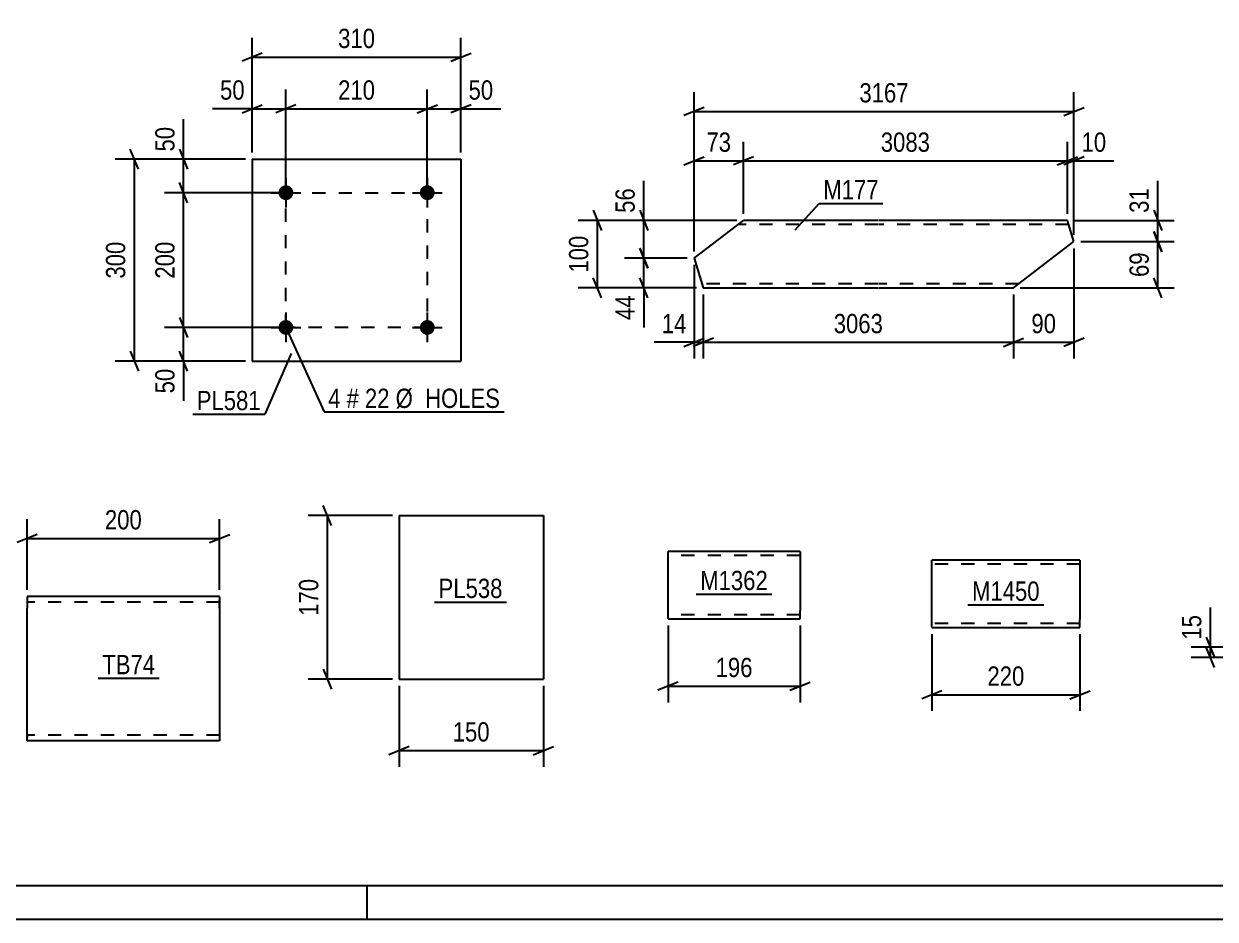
# Model space of a CAD drawing. Header units: millimetres. Extents: x 0 to 841, y 0 to 594.
# Drawn here: x 160 to 337, y 0 to 132.9 of the extents above; entities that cross this region are included whole.
import ezdxf

# ---------------------------------------------------------------- set-up
doc = ezdxf.new("R2010")
doc.units = ezdxf.units.MM
doc.linetypes.add('DXK_LINE_DOT2', pattern=[3.9198, 1.9599, -1.9599])
doc.styles.add('Arial Narrow', font='ARIALN.TTF', dxfattribs={"height": 0.2})

# ---------------------------------------------------------------- blocks, each defined once
blk = doc.blocks.new('Unknown-814735583-1133')
at = {"color": 5, "linetype": 'Continuous'}
for p, q in [((5, 5), (836, 5)), ((211, 0), (211, 5)), ((0, 0), (841, 0))]:
    blk.add_line(p, q, dxfattribs=at)
blk = doc.blocks.new('Part-814735583-2456 - 2442')
at = {"color": 2, "linetype": 'Continuous'}
for p, q in [((215.74, 59.93), (215.74, 35.64)), ((215.74, 59.93), (237.17, 59.93)), ((237.17, 59.93), (237.17, 35.64)), ((215.74, 35.64), (237.17, 35.64))]:
    blk.add_line(p, q, dxfattribs=at)
blk = doc.blocks.new('Part-814735583-1372 - 1344')
at = {"color": 2, "linetype": 'Continuous'}
for p, q in [((259.55, 98.14), (266.89, 103.74)), ((286.89, 103.74), (266.89, 103.74)), ((315, 103.74), (286.99, 103.74)), ((315.98, 100.59), (315, 103.74)), ((306.99, 93.74), (315.98, 100.59)), ((259.55, 98.14), (260.92, 93.74)), ((260.92, 93.74), (286.89, 93.74)), ((286.99, 93.74), (306.99, 93.74))]:
    blk.add_line(p, q, dxfattribs=at)
at = {"color": 7, "linetype": 'DXK_LINE_DOT2'}
for p, q in [((286.89, 103.14), (266.1, 103.14)), ((315.19, 103.14), (286.99, 103.14)), ((286.89, 94.34), (260.73, 94.34)), ((307.78, 94.34), (286.99, 94.34))]:
    blk.add_line(p, q, dxfattribs=at)
blk = doc.blocks.new('Part-814735583-2414 - 2399')
at = {"color": 2, "linetype": 'Continuous'}
for p, q in [((160.51, 47.9), (160.51, 46.18)), ((189.08, 47.9), (160.51, 47.9)), ((189.08, 47.77), (189.08, 47.9)), ((160.51, 27.53), (160.51, 46.18)), ((189.08, 47.77), (189.08, 46.18)), ((189.08, 46.18), (189.08, 26.47)), ((160.51, 26.6), (160.51, 27.53)), ((160.51, 26.47), (160.51, 26.6)), ((189.08, 26.47), (160.51, 26.47))]:
    blk.add_line(p, q, dxfattribs=at)
at = {"color": 7, "linetype": 'DXK_LINE_DOT2'}
for p, q in [((189.08, 47.04), (160.51, 47.04)), ((189.08, 46.18), (189.08, 47.4)), ((160.51, 27.53), (160.51, 26.97)), ((160.51, 27.33), (160.51, 27.39)), ((189.08, 27.33), (160.51, 27.33)), ((189.08, 27.33), (189.08, 27.39))]:
    blk.add_line(p, q, dxfattribs=at)
blk = doc.blocks.new('Part-814735583-6686 - 6682')
at = {"color": 2, "linetype": 'Continuous'}
for p, q in [((275.3, 54.59), (255.69, 54.59)), ((255.69, 44.69), (255.69, 54.59)), ((275.3, 54.59), (275.3, 45.79)), ((255.69, 44.69), (255.69, 44.59)), ((255.69, 44.59), (275.3, 44.59)), ((275.3, 44.59), (275.3, 45.79))]:
    blk.add_line(p, q, dxfattribs=at)
at = {"color": 7, "linetype": 'DXK_LINE_DOT2'}
for p, q in [((275.3, 53.99), (255.69, 53.99)), ((255.69, 45.19), (255.69, 45.24)), ((275.3, 45.19), (255.69, 45.19)), ((275.3, 45.24), (275.3, 45.56)), ((275.3, 45.19), (275.3, 45.24))]:
    blk.add_line(p, q, dxfattribs=at)
blk = doc.blocks.new('Bolt-814735583-6736 - 6702')
at = {"linetype": 'Continuous'}
for points in [[(200.03, 107.85, -1), (197.83, 107.85, -1)], [(221.03, 107.85, -1), (218.83, 107.85, -1)]]:
    blk.add_hatch(color=1, dxfattribs=at).paths.add_polyline_path(points)
at = {"color": 1, "linetype": 'Continuous'}
for p, q in [((198.93, 110.05), (198.93, 105.65)), ((219.93, 110.05), (219.93, 105.65)), ((196.73, 107.85), (201.13, 107.85)), ((217.73, 107.85), (222.13, 107.85))]:
    blk.add_line(p, q, dxfattribs=at)
blk = doc.blocks.new('Bolt-814735583-6741 - 6702')
at = {"linetype": 'Continuous'}
for points in [[(200.03, 87.85, -1), (197.83, 87.85, -1)], [(221.03, 87.85, -1), (218.83, 87.85, -1)]]:
    blk.add_hatch(color=1, dxfattribs=at).paths.add_polyline_path(points)
at = {"color": 1, "linetype": 'Continuous'}
for p, q in [((198.93, 90.05), (198.93, 85.65)), ((219.93, 90.05), (219.93, 85.65)), ((196.73, 87.85), (201.13, 87.85)), ((217.73, 87.85), (222.13, 87.85))]:
    blk.add_line(p, q, dxfattribs=at)
blk = doc.blocks.new('Part-814735583-6746 - 6702')
at = {"color": 2, "linetype": 'Continuous'}
for p, q in [((193.93, 112.84), (193.93, 82.84)), ((193.93, 112.84), (224.93, 112.84)), ((224.93, 112.84), (224.93, 82.84)), ((193.93, 82.84), (224.93, 82.84))]:
    blk.add_line(p, q, dxfattribs=at)
blk = doc.blocks.new('Part-814735583-6916 - 6912')
at = {"color": 2, "linetype": 'Continuous'}
for p, q in [((316.87, 53.31), (294.87, 53.31)), ((294.87, 43.4), (294.87, 53.31)), ((316.87, 53.31), (316.87, 44.51)), ((316.87, 43.31), (316.87, 44.51)), ((294.87, 43.4), (294.87, 43.31)), ((294.87, 43.31), (316.87, 43.31))]:
    blk.add_line(p, q, dxfattribs=at)
at = {"color": 7, "linetype": 'DXK_LINE_DOT2'}
for p, q in [((316.87, 52.71), (294.87, 52.71)), ((316.87, 43.96), (316.87, 44.28)), ((294.87, 43.91), (294.87, 43.96)), ((316.87, 43.91), (294.87, 43.91)), ((316.87, 43.91), (316.87, 43.96))]:
    blk.add_line(p, q, dxfattribs=at)
blk = doc.blocks.new('Rectangle-814735583-6855 - 6702')
at = {"color": 1, "linetype": 'DXK_LINE_DOT2'}
blk.add_lwpolyline([(198.93, 107.85), (219.93, 107.85), (219.93, 87.85), (198.93, 87.85), (198.93, 107.85)], close=True, dxfattribs=at)
blk = doc.blocks.new('StraightDimension-814735583-2469 - 2442')
at = {"color": 7, "linetype": 'Continuous'}
for p, q in [((205.69, 58.43), (204.49, 61.43)), ((214.74, 59.93), (202.24, 59.93)), ((205.09, 35.64), (205.09, 59.93)), ((214.74, 35.64), (202.24, 35.64)), ((204.49, 37.14), (205.69, 34.14))]:
    blk.add_line(p, q, dxfattribs=at)
at = {"color": 0}
blk.add_wipeout([(204.34, 51.13), (200.14, 51.13), (200.14, 44.44), (204.34, 44.44)], dxfattribs=at)
at = {"color": 3, "style": 'Arial Narrow'}
blk.add_text('170', height=2.863, rotation=90.0002, dxfattribs=at).set_placement((203.74, 45.04))
blk = doc.blocks.new('StraightDimension-814735583-2458 - 2442')
at = {"color": 7, "linetype": 'Continuous'}
for p, q in [((215.74, 34.64), (215.74, 22.62)), ((237.17, 34.64), (237.17, 22.62)), ((217.24, 25.62), (214.24, 24.42)), ((215.74, 25.02), (237.17, 25.02)), ((235.67, 24.42), (238.67, 25.62))]:
    blk.add_line(p, q, dxfattribs=at)
at = {"color": 0}
blk.add_wipeout([(229.79, 25.77), (229.79, 29.97), (223.11, 29.97), (223.11, 25.77)], dxfattribs=at)
at = {"color": 3, "style": 'Arial Narrow'}
blk.add_text('150', height=2.863, dxfattribs=at).set_placement((223.71, 26.37))
blk = doc.blocks.new('StraightDimension-814735583-1471 - 1344')
at = {"color": 7, "linetype": 'Continuous'}
for p, q in [((251.49, 99.64), (252.69, 96.64)), ((258.55, 98.14), (249.24, 98.14)), ((252.09, 93.74), (252.09, 98.14)), ((252.69, 92.24), (251.49, 95.24)), ((259.92, 93.74), (249.24, 93.74))]:
    blk.add_line(p, q, dxfattribs=at)
at = {"color": 0}
blk.add_wipeout([(251.34, 93.21), (247.14, 93.21), (247.14, 88.35), (251.34, 88.35)], dxfattribs=at)
at = {"color": 7, "linetype": 'Continuous'}
blk.add_line((252.09, 93.74), (252.09, 87.83), dxfattribs=at)
blk.add_line((252.09, 93.74), (252.09, 87.83), dxfattribs=at)
at = {"color": 3, "style": 'Arial Narrow'}
blk.add_text('44', height=2.863, rotation=90.0002, dxfattribs=at).set_placement((250.74, 88.95))
blk = doc.blocks.new('StraightDimension-814735583-1562 - 1344')
at = {"color": 7, "linetype": 'Continuous'}
for p, q in [((259.55, 97.14), (259.55, 83.24)), ((260.92, 92.74), (260.92, 83.24)), ((258.05, 85.04), (261.05, 86.24)), ((262.42, 86.24), (259.42, 85.04)), ((259.55, 85.64), (260.92, 85.64))]:
    blk.add_line(p, q, dxfattribs=at)
at = {"color": 0}
blk.add_wipeout([(259.02, 86.39), (259.02, 90.59), (254.16, 90.59), (254.16, 86.39)], dxfattribs=at)
at = {"color": 7, "linetype": 'Continuous'}
blk.add_line((259.55, 85.64), (253.64, 85.64), dxfattribs=at)
blk.add_line((259.55, 85.64), (253.64, 85.64), dxfattribs=at)
at = {"color": 3, "style": 'Arial Narrow'}
blk.add_text('14', height=2.863, dxfattribs=at).set_placement((254.76, 86.99))
blk = doc.blocks.new('StraightDimension-814735583-1375 - 1344')
at = {"color": 7, "linetype": 'Continuous'}
for p, q in [((244.59, 105.24), (245.79, 102.24)), ((265.89, 103.74), (242.34, 103.74)), ((245.19, 93.74), (245.19, 103.74)), ((245.79, 92.24), (244.59, 95.24)), ((259.92, 93.74), (242.34, 93.74))]:
    blk.add_line(p, q, dxfattribs=at)
at = {"color": 0}
blk.add_wipeout([(244.44, 102.08), (240.24, 102.08), (240.24, 95.39), (244.44, 95.39)], dxfattribs=at)
at = {"color": 3, "style": 'Arial Narrow'}
blk.add_text('100', height=2.863, rotation=90.0002, dxfattribs=at).set_placement((243.84, 95.99))
blk = doc.blocks.new('StraightDimension-814735583-1418 - 1344')
at = {"color": 7, "linetype": 'Continuous'}
for p, q in [((327.84, 102.09), (329.04, 99.09)), ((316.98, 100.59), (330.84, 100.59)), ((328.44, 93.74), (328.44, 100.59)), ((329.04, 92.24), (327.84, 95.24)), ((307.99, 93.74), (330.84, 93.74))]:
    blk.add_line(p, q, dxfattribs=at)
at = {"color": 0}
blk.add_wipeout([(327.69, 99.59), (323.49, 99.59), (323.49, 94.74), (327.69, 94.74)], dxfattribs=at)
at = {"color": 3, "style": 'Arial Narrow'}
blk.add_text('69', height=2.863, rotation=90.0002, dxfattribs=at).set_placement((327.09, 95.34))
blk = doc.blocks.new('StraightDimension-814735583-1445 - 1344')
at = {"color": 7, "linetype": 'Continuous'}
for p, q in [((327.84, 105.24), (329.04, 102.24)), ((316, 103.74), (330.84, 103.74)), ((328.44, 100.59), (328.44, 103.74)), ((329.04, 99.09), (327.84, 102.09)), ((316.98, 100.59), (330.84, 100.59))]:
    blk.add_line(p, q, dxfattribs=at)
at = {"color": 0}
blk.add_wipeout([(327.69, 109.12), (323.49, 109.12), (323.49, 104.26), (327.69, 104.26)], dxfattribs=at)
at = {"color": 7, "linetype": 'Continuous'}
blk.add_line((328.44, 103.74), (328.44, 109.64), dxfattribs=at)
blk.add_line((328.44, 103.74), (328.44, 109.64), dxfattribs=at)
at = {"color": 3, "style": 'Arial Narrow'}
blk.add_text('31', height=2.863, rotation=90.0002, dxfattribs=at).set_placement((327.09, 104.86))
blk = doc.blocks.new('StraightDimension-814735583-1496 - 1344')
at = {"color": 7, "linetype": 'Continuous'}
for p, q in [((251.49, 105.24), (252.69, 102.24)), ((265.89, 103.74), (249.24, 103.74)), ((252.09, 98.14), (252.09, 103.74)), ((252.69, 96.64), (251.49, 99.64)), ((258.55, 98.14), (249.24, 98.14))]:
    blk.add_line(p, q, dxfattribs=at)
at = {"color": 0}
blk.add_wipeout([(251.34, 109.12), (247.14, 109.12), (247.14, 104.26), (251.34, 104.26)], dxfattribs=at)
at = {"color": 7, "linetype": 'Continuous'}
blk.add_line((252.09, 103.74), (252.09, 109.64), dxfattribs=at)
blk.add_line((252.09, 103.74), (252.09, 109.64), dxfattribs=at)
at = {"color": 3, "style": 'Arial Narrow'}
blk.add_text('56', height=2.863, rotation=90.0002, dxfattribs=at).set_placement((250.74, 104.86))
blk = doc.blocks.new('StraightDimension-814735583-1632 - 1344')
at = {"color": 7, "linetype": 'Continuous'}
for p, q in [((315, 104.74), (315, 115.43)), ((315.98, 101.59), (315.98, 115.43)), ((313.5, 111.98), (316.5, 113.18)), ((317.48, 113.18), (314.48, 111.98)), ((315, 112.58), (315.98, 112.58))]:
    blk.add_line(p, q, dxfattribs=at)
at = {"color": 0}
blk.add_wipeout([(321.36, 113.33), (321.36, 117.53), (316.51, 117.53), (316.51, 113.33)], dxfattribs=at)
at = {"color": 7, "linetype": 'Continuous'}
blk.add_line((315.98, 112.58), (321.89, 112.58), dxfattribs=at)
blk.add_line((315.98, 112.58), (321.89, 112.58), dxfattribs=at)
at = {"color": 3, "style": 'Arial Narrow'}
blk.add_text('10', height=2.863, dxfattribs=at).set_placement((317.11, 113.93))
blk = doc.blocks.new('StraightDimension-814735583-1521 - 1344')
at = {"color": 7, "linetype": 'Continuous'}
for p, q in [((315.98, 99.59), (315.98, 83.24)), ((306.99, 92.74), (306.99, 83.24)), ((305.49, 85.04), (308.49, 86.24)), ((306.99, 85.64), (315.98, 85.64)), ((317.48, 86.24), (314.48, 85.04))]:
    blk.add_line(p, q, dxfattribs=at)
at = {"color": 0}
blk.add_wipeout([(313.91, 86.39), (313.91, 90.59), (309.06, 90.59), (309.06, 86.39)], dxfattribs=at)
at = {"color": 3, "style": 'Arial Narrow'}
blk.add_text('90', height=2.863, dxfattribs=at).set_placement((309.66, 86.99))
blk = doc.blocks.new('StraightDimension-814735583-1538 - 1344')
at = {"color": 7, "linetype": 'Continuous'}
for p, q in [((260.92, 92.74), (260.92, 83.24)), ((306.99, 92.74), (306.99, 83.24)), ((262.42, 86.24), (259.42, 85.04)), ((260.92, 85.64), (306.99, 85.64)), ((305.49, 85.04), (308.49, 86.24))]:
    blk.add_line(p, q, dxfattribs=at)
at = {"color": 0}
blk.add_wipeout([(288.21, 86.39), (288.21, 90.59), (279.7, 90.59), (279.7, 86.39)], dxfattribs=at)
at = {"color": 3, "style": 'Arial Narrow'}
blk.add_text('3063', height=2.863, dxfattribs=at).set_placement((280.3, 86.99))
blk = doc.blocks.new('StraightDimension-814735583-1580 - 1344')
at = {"color": 7, "linetype": 'Continuous'}
for p, q in [((259.55, 99.14), (259.55, 122.76)), ((315.98, 101.59), (315.98, 122.76)), ((261.05, 120.51), (258.05, 119.31)), ((314.48, 119.31), (317.48, 120.51)), ((259.55, 119.91), (315.98, 119.91))]:
    blk.add_line(p, q, dxfattribs=at)
at = {"color": 0}
blk.add_wipeout([(292.02, 120.66), (292.02, 124.86), (283.51, 124.86), (283.51, 120.66)], dxfattribs=at)
at = {"color": 3, "style": 'Arial Narrow'}
blk.add_text('3167', height=2.863, dxfattribs=at).set_placement((284.11, 121.26))
blk = doc.blocks.new('StraightDimension-814735583-1591 - 1344')
at = {"color": 7, "linetype": 'Continuous'}
for p, q in [((259.55, 99.14), (259.55, 115.43)), ((266.89, 104.74), (266.89, 115.43)), ((258.05, 111.98), (261.05, 113.18)), ((259.55, 112.58), (266.89, 112.58)), ((268.39, 113.18), (265.39, 111.98))]:
    blk.add_line(p, q, dxfattribs=at)
at = {"color": 0}
blk.add_wipeout([(265.65, 113.33), (265.65, 117.53), (260.79, 117.53), (260.79, 113.33)], dxfattribs=at)
at = {"color": 3, "style": 'Arial Narrow'}
blk.add_text('73', height=2.863, dxfattribs=at).set_placement((261.39, 113.93))
blk = doc.blocks.new('StraightDimension-814735583-1608 - 1344')
at = {"color": 7, "linetype": 'Continuous'}
for p, q in [((266.89, 104.74), (266.89, 115.43)), ((315, 104.74), (315, 115.43)), ((268.39, 113.18), (265.39, 111.98)), ((266.89, 112.58), (315, 112.58)), ((313.5, 111.98), (316.5, 113.18))]:
    blk.add_line(p, q, dxfattribs=at)
at = {"color": 0}
blk.add_wipeout([(295.2, 113.33), (295.2, 117.53), (286.69, 117.53), (286.69, 113.33)], dxfattribs=at)
at = {"color": 3, "style": 'Arial Narrow'}
blk.add_text('3083', height=2.863, dxfattribs=at).set_placement((287.29, 113.93))
blk = doc.blocks.new('StraightDimension-814735583-2427 - 2399')
at = {"color": 7, "linetype": 'Continuous'}
for p, q in [((160.51, 48.9), (160.51, 59.37)), ((189.08, 48.9), (189.08, 59.37)), ((162.01, 57.12), (159.01, 55.92)), ((187.58, 55.92), (190.58, 57.12)), ((160.51, 56.52), (189.08, 56.52))]:
    blk.add_line(p, q, dxfattribs=at)
at = {"color": 0}
blk.add_wipeout([(178.13, 57.27), (178.13, 61.47), (171.45, 61.47), (171.45, 57.27)], dxfattribs=at)
at = {"color": 3, "style": 'Arial Narrow'}
blk.add_text('200', height=2.863, dxfattribs=at).set_placement((172.05, 57.87))
blk = doc.blocks.new('StraightDimension-814735583-2183 - 2153')
at = {"color": 7, "linetype": 'Continuous'}
for p, q in [((335.64, 41.87), (336.84, 38.87)), ((342.16, 40.37), (333.39, 40.37)), ((336.84, 37.37), (335.64, 40.37)), ((336.24, 38.87), (336.24, 40.37)), ((343.66, 38.87), (333.39, 38.87))]:
    blk.add_line(p, q, dxfattribs=at)
at = {"color": 0}
blk.add_wipeout([(335.49, 45.76), (331.29, 45.76), (331.29, 40.9), (335.49, 40.9)], dxfattribs=at)
at = {"color": 7, "linetype": 'Continuous'}
blk.add_line((336.24, 40.37), (336.24, 46.28), dxfattribs=at)
blk.add_line((336.24, 40.37), (336.24, 46.28), dxfattribs=at)
at = {"color": 3, "style": 'Arial Narrow'}
blk.add_text('15', height=2.863, rotation=90.0002, dxfattribs=at).set_placement((334.89, 41.5))
blk = doc.blocks.new('StraightDimension-814735583-6688 - 6682')
at = {"color": 7, "linetype": 'Continuous'}
for p, q in [((255.69, 43.59), (255.69, 32.19)), ((275.3, 43.59), (275.3, 32.19)), ((257.19, 35.19), (254.19, 33.99)), ((255.69, 34.59), (275.3, 34.59)), ((273.8, 33.99), (276.8, 35.19))]:
    blk.add_line(p, q, dxfattribs=at)
at = {"color": 0}
blk.add_wipeout([(268.84, 35.34), (268.84, 39.54), (262.16, 39.54), (262.16, 35.34)], dxfattribs=at)
at = {"color": 3, "style": 'Arial Narrow'}
blk.add_text('196', height=2.863, dxfattribs=at).set_placement((262.76, 35.94))
blk = doc.blocks.new('StraightDimension-814735583-6791 - 6702')
at = {"color": 7, "linetype": 'Continuous'}
for p, q in [((193.93, 113.84), (193.93, 130.83)), ((224.93, 113.84), (224.93, 130.83)), ((195.43, 128.58), (192.43, 127.38)), ((193.93, 127.98), (224.93, 127.98)), ((223.43, 127.38), (226.43, 128.58))]:
    blk.add_line(p, q, dxfattribs=at)
at = {"color": 0}
blk.add_wipeout([(212.78, 128.73), (212.78, 132.93), (206.09, 132.93), (206.09, 128.73)], dxfattribs=at)
at = {"color": 3, "style": 'Arial Narrow'}
blk.add_text('310', height=2.863, dxfattribs=at).set_placement((206.69, 129.33))
blk = doc.blocks.new('StraightDimension-814735583-6748 - 6702')
at = {"color": 7, "linetype": 'Continuous'}
for p, q in [((193.93, 113.84), (193.93, 123.17)), ((198.93, 108.85), (198.93, 123.17)), ((192.43, 119.72), (195.43, 120.92)), ((200.43, 120.92), (197.43, 119.72)), ((193.93, 120.32), (198.93, 120.32))]:
    blk.add_line(p, q, dxfattribs=at)
at = {"color": 0}
blk.add_wipeout([(193.41, 121.07), (193.41, 125.27), (188.55, 125.27), (188.55, 121.07)], dxfattribs=at)
at = {"color": 7, "linetype": 'Continuous'}
blk.add_line((193.93, 120.32), (188.03, 120.32), dxfattribs=at)
blk.add_line((193.93, 120.32), (188.03, 120.32), dxfattribs=at)
at = {"color": 3, "style": 'Arial Narrow'}
blk.add_text('50', height=2.863, dxfattribs=at).set_placement((189.15, 121.67))
blk = doc.blocks.new('StraightDimension-814735583-6761 - 6702')
at = {"color": 7, "linetype": 'Continuous'}
for p, q in [((198.93, 108.85), (198.93, 123.17)), ((219.93, 108.85), (219.93, 123.17)), ((200.43, 120.92), (197.43, 119.72)), ((218.43, 119.72), (221.43, 120.92)), ((198.93, 120.32), (219.93, 120.32))]:
    blk.add_line(p, q, dxfattribs=at)
at = {"color": 0}
blk.add_wipeout([(212.78, 121.07), (212.78, 125.27), (206.09, 125.27), (206.09, 121.07)], dxfattribs=at)
at = {"color": 3, "style": 'Arial Narrow'}
blk.add_text('210', height=2.863, dxfattribs=at).set_placement((206.69, 121.67))
blk = doc.blocks.new('StraightDimension-814735583-6777 - 6702')
at = {"color": 7, "linetype": 'Continuous'}
for p, q in [((219.93, 108.85), (219.93, 123.17)), ((224.93, 113.84), (224.93, 123.17)), ((218.43, 119.72), (221.43, 120.92)), ((226.43, 120.92), (223.43, 119.72)), ((219.93, 120.32), (224.93, 120.32))]:
    blk.add_line(p, q, dxfattribs=at)
at = {"color": 0}
blk.add_wipeout([(230.31, 121.07), (230.31, 125.27), (225.46, 125.27), (225.46, 121.07)], dxfattribs=at)
at = {"color": 7, "linetype": 'Continuous'}
blk.add_line((224.93, 120.32), (230.84, 120.32), dxfattribs=at)
blk.add_line((224.93, 120.32), (230.84, 120.32), dxfattribs=at)
at = {"color": 3, "style": 'Arial Narrow'}
blk.add_text('50', height=2.863, dxfattribs=at).set_placement((226.06, 121.67))
blk = doc.blocks.new('StraightDimension-814735583-6802 - 6702')
at = {"color": 7, "linetype": 'Continuous'}
for p, q in [((177.02, 111.34), (175.82, 114.34)), ((192.93, 112.84), (173.57, 112.84)), ((176.42, 82.84), (176.42, 112.84)), ((175.82, 84.34), (177.02, 81.34)), ((192.93, 82.84), (173.57, 82.84))]:
    blk.add_line(p, q, dxfattribs=at)
at = {"color": 0}
blk.add_wipeout([(175.67, 101.19), (171.47, 101.19), (171.47, 94.5), (175.67, 94.5)], dxfattribs=at)
at = {"color": 3, "style": 'Arial Narrow'}
blk.add_text('300', height=2.863, rotation=90.0002, dxfattribs=at).set_placement((175.07, 95.1))
blk = doc.blocks.new('StraightDimension-814735583-6813 - 6702')
at = {"color": 7, "linetype": 'Continuous'}
for p, q in [((183.14, 114.34), (184.34, 111.34)), ((192.93, 112.84), (180.89, 112.84)), ((183.74, 107.85), (183.74, 112.84)), ((184.34, 106.35), (183.14, 109.35)), ((197.93, 107.85), (180.89, 107.85))]:
    blk.add_line(p, q, dxfattribs=at)
at = {"color": 0}
blk.add_wipeout([(182.99, 118.22), (178.79, 118.22), (178.79, 113.37), (182.99, 113.37)], dxfattribs=at)
at = {"color": 7, "linetype": 'Continuous'}
blk.add_line((183.74, 112.84), (183.74, 118.75), dxfattribs=at)
blk.add_line((183.74, 112.84), (183.74, 118.75), dxfattribs=at)
at = {"color": 3, "style": 'Arial Narrow'}
blk.add_text('50', height=2.863, rotation=90.0002, dxfattribs=at).set_placement((182.39, 113.97))
blk = doc.blocks.new('StraightDimension-814735583-6826 - 6702')
at = {"color": 7, "linetype": 'Continuous'}
for p, q in [((184.34, 106.35), (183.14, 109.35)), ((197.93, 107.85), (180.89, 107.85)), ((183.74, 87.85), (183.74, 107.85)), ((183.14, 89.35), (184.34, 86.35)), ((197.93, 87.85), (180.89, 87.85))]:
    blk.add_line(p, q, dxfattribs=at)
at = {"color": 0}
blk.add_wipeout([(182.99, 101.19), (178.79, 101.19), (178.79, 94.5), (182.99, 94.5)], dxfattribs=at)
at = {"color": 3, "style": 'Arial Narrow'}
blk.add_text('200', height=2.863, rotation=90.0002, dxfattribs=at).set_placement((182.39, 95.1))
blk = doc.blocks.new('StraightDimension-814735583-6842 - 6702')
at = {"color": 7, "linetype": 'Continuous'}
for p, q in [((183.14, 89.35), (184.34, 86.35)), ((197.93, 87.85), (180.89, 87.85)), ((183.74, 82.84), (183.74, 87.85)), ((184.34, 81.34), (183.14, 84.34)), ((192.93, 82.84), (180.89, 82.84))]:
    blk.add_line(p, q, dxfattribs=at)
at = {"color": 0}
blk.add_wipeout([(182.99, 82.32), (178.79, 82.32), (178.79, 77.46), (182.99, 77.46)], dxfattribs=at)
at = {"color": 7, "linetype": 'Continuous'}
blk.add_line((183.74, 82.84), (183.74, 76.94), dxfattribs=at)
blk.add_line((183.74, 82.84), (183.74, 76.94), dxfattribs=at)
at = {"color": 3, "style": 'Arial Narrow'}
blk.add_text('50', height=2.863, rotation=90.0002, dxfattribs=at).set_placement((182.39, 78.06))
blk = doc.blocks.new('StraightDimension-814735583-6918 - 6912')
at = {"color": 7, "linetype": 'Continuous'}
for p, q in [((294.87, 42.31), (294.87, 30.91)), ((316.87, 42.31), (316.87, 30.91)), ((296.37, 33.91), (293.37, 32.71)), ((315.37, 32.71), (318.37, 33.91)), ((294.87, 33.31), (316.87, 33.31))]:
    blk.add_line(p, q, dxfattribs=at)
at = {"color": 0}
blk.add_wipeout([(309.21, 34.06), (309.21, 38.26), (302.53, 38.26), (302.53, 34.06)], dxfattribs=at)
at = {"color": 3, "style": 'Arial Narrow'}
blk.add_text('220', height=2.863, dxfattribs=at).set_placement((303.13, 34.66))
blk = doc.blocks.new('Mark-814735583-2454 - 2442')
at = {"color": 0}
blk.add_wipeout([(231.12, 47.68), (231.12, 50.68), (221.61, 50.68), (221.61, 47.68)], dxfattribs=at)
blk.add_wipeout([(231.12, 47.68), (231.12, 50.68), (221.61, 50.68), (221.61, 47.68)], dxfattribs=at)
at = {"color": 30, "linetype": 'Continuous'}
blk.add_line((221.01, 47.08), (231.72, 47.08), dxfattribs=at)
at = {"color": 3, "style": 'Arial Narrow'}
blk.add_text('PL538', height=2.863, dxfattribs=at).set_placement((221.61, 47.68))
blk = doc.blocks.new('Mark-814735583-1367 - 1344')
at = {"color": 0}
blk.add_wipeout([(286.97, 106.87), (286.97, 109.87), (278.75, 109.87), (278.75, 106.87)], dxfattribs=at)
blk.add_wipeout([(286.97, 106.87), (286.97, 109.87), (278.75, 109.87), (278.75, 106.87)], dxfattribs=at)
at = {"color": 30, "linetype": 'Continuous'}
for p, q in [((274.57, 102.34), (278.15, 106.27)), ((278.15, 106.27), (287.57, 106.27))]:
    blk.add_line(p, q, dxfattribs=at)
at = {"color": 3, "style": 'Arial Narrow'}
blk.add_text('M177', height=2.863, dxfattribs=at).set_placement((278.75, 106.87))
blk = doc.blocks.new('Mark-814735583-2412 - 2399')
at = {"color": 0}
blk.add_wipeout([(179.51, 36.36), (179.51, 39.36), (171.66, 39.36), (171.66, 36.36)], dxfattribs=at)
blk.add_wipeout([(179.51, 36.36), (179.51, 39.36), (171.66, 39.36), (171.66, 36.36)], dxfattribs=at)
at = {"color": 30, "linetype": 'Continuous'}
blk.add_line((171.06, 35.76), (180.11, 35.76), dxfattribs=at)
at = {"color": 3, "style": 'Arial Narrow'}
blk.add_text('TB74', height=2.863, dxfattribs=at).set_placement((171.66, 36.36))
blk = doc.blocks.new('Mark-814735583-6684 - 6682')
at = {"color": 0}
blk.add_wipeout([(270.52, 48.85), (270.52, 51.85), (260.47, 51.85), (260.47, 48.85)], dxfattribs=at)
blk.add_wipeout([(270.52, 48.85), (270.52, 51.85), (260.47, 51.85), (260.47, 48.85)], dxfattribs=at)
at = {"color": 30, "linetype": 'Continuous'}
blk.add_line((259.87, 48.25), (271.12, 48.25), dxfattribs=at)
at = {"color": 3, "style": 'Arial Narrow'}
blk.add_text('M1362', height=2.863, dxfattribs=at).set_placement((260.47, 48.85))
blk = doc.blocks.new('MarkSet-814735583-6902 - 6702')
at = {"color": 0}
for points in [[(207.04, 75.9), (207.04, 78.9), (205.21, 78.9), (205.21, 75.9)], [(209.77, 75.9), (209.77, 78.9), (207.94, 78.9), (207.94, 75.9)], [(214.33, 75.9), (214.33, 78.9), (210.67, 78.9), (210.67, 75.9)], [(230.75, 75.9), (230.75, 78.9), (215.23, 78.9), (215.23, 75.9)]]:
    blk.add_wipeout(points, dxfattribs=at)
for points in [[(207.04, 75.9), (207.04, 78.9), (205.21, 78.9), (205.21, 75.9)], [(209.77, 75.9), (209.77, 78.9), (207.94, 78.9), (207.94, 75.9)], [(214.33, 75.9), (214.33, 78.9), (210.67, 78.9), (210.67, 75.9)], [(230.75, 75.9), (230.75, 78.9), (215.23, 78.9), (215.23, 75.9)]]:
    blk.add_wipeout(points, dxfattribs=at)
at = {"color": 7, "linetype": 'Continuous'}
for p, q in [((198.93, 87.85), (204.61, 75.3)), ((204.61, 75.3), (231.35, 75.3))]:
    blk.add_line(p, q, dxfattribs=at)
at = {"color": 3, "style": 'Arial Narrow'}
for s, height, p in [('4', 2.86, (205.21, 75.9)), ('#', 2.86, (207.94, 75.9)), ('22', 2.863, (210.67, 75.9)), ('Ø  HOLES', 2.863, (215.23, 75.9))]:
    blk.add_text(s, height=height, dxfattribs=at).set_placement(p)
blk = doc.blocks.new('Mark-814735583-6742 - 6702')
at = {"color": 0}
blk.add_wipeout([(195.19, 75.57), (195.19, 78.57), (185.69, 78.57), (185.69, 75.57)], dxfattribs=at)
blk.add_wipeout([(195.19, 75.57), (195.19, 78.57), (185.69, 78.57), (185.69, 75.57)], dxfattribs=at)
at = {"color": 30, "linetype": 'Continuous'}
for p in [(199.71, 83.99), (185.09, 74.97)]:
    blk.add_line(p, (195.79, 74.97), dxfattribs=at)
at = {"color": 3, "style": 'Arial Narrow'}
blk.add_text('PL581', height=2.863, dxfattribs=at).set_placement((185.69, 75.57))
blk = doc.blocks.new('Mark-814735583-6914 - 6912')
at = {"color": 0}
blk.add_wipeout([(310.9, 47.27), (310.9, 50.27), (300.84, 50.27), (300.84, 47.27)], dxfattribs=at)
blk.add_wipeout([(310.9, 47.27), (310.9, 50.27), (300.84, 50.27), (300.84, 47.27)], dxfattribs=at)
at = {"color": 30, "linetype": 'Continuous'}
blk.add_line((300.24, 46.67), (311.5, 46.67), dxfattribs=at)
at = {"color": 3, "style": 'Arial Narrow'}
blk.add_text('M1450', height=2.863, dxfattribs=at).set_placement((300.84, 47.27))

msp = doc.modelspace()

# ---------------------------------------------------------------- block references
for name in ['Unknown-814735583-1133', 'Part-814735583-6746 - 6702', 'Bolt-814735583-6736 - 6702', 'Rectangle-814735583-6855 - 6702', 'Part-814735583-1372 - 1344', 'Bolt-814735583-6741 - 6702', 'Part-814735583-2456 - 2442', 'Part-814735583-6686 - 6682', 'Part-814735583-6916 - 6912', 'Part-814735583-2414 - 2399']:
    msp.add_blockref(name, (0, 0))

# ---------------------------------------------------------------- next in the draw order: block references
for name in ['StraightDimension-814735583-6791 - 6702', 'StraightDimension-814735583-1418 - 1344', 'StraightDimension-814735583-1471 - 1344', 'MarkSet-814735583-6902 - 6702', 'StraightDimension-814735583-2427 - 2399', 'StraightDimension-814735583-2469 - 2442', 'Mark-814735583-6684 - 6682', 'Mark-814735583-2454 - 2442', 'Mark-814735583-6914 - 6912', 'StraightDimension-814735583-2183 - 2153', 'StraightDimension-814735583-6688 - 6682', 'StraightDimension-814735583-6918 - 6912', 'Mark-814735583-2412 - 2399']:
    msp.add_blockref(name, (0, 0))

# ---------------------------------------------------------------- next in the draw order: block references
for name in ['StraightDimension-814735583-6748 - 6702', 'StraightDimension-814735583-1445 - 1344', 'StraightDimension-814735583-1562 - 1344', 'StraightDimension-814735583-2458 - 2442']:
    msp.add_blockref(name, (0, 0))

# ---------------------------------------------------------------- next in the draw order: block references
for name in ['StraightDimension-814735583-6761 - 6702', 'StraightDimension-814735583-1632 - 1344', 'StraightDimension-814735583-6802 - 6702', 'StraightDimension-814735583-1375 - 1344', 'StraightDimension-814735583-1521 - 1344']:
    msp.add_blockref(name, (0, 0))

# ---------------------------------------------------------------- next in the draw order: block references
for name in ['StraightDimension-814735583-6777 - 6702', 'StraightDimension-814735583-6813 - 6702', 'StraightDimension-814735583-1496 - 1344', 'StraightDimension-814735583-1538 - 1344']:
    msp.add_blockref(name, (0, 0))

# ---------------------------------------------------------------- next in the draw order: block references
for name in ['StraightDimension-814735583-1580 - 1344', 'StraightDimension-814735583-6826 - 6702']:
    msp.add_blockref(name, (0, 0))

# ---------------------------------------------------------------- next in the draw order: block references
for name in ['StraightDimension-814735583-1591 - 1344', 'StraightDimension-814735583-6842 - 6702']:
    msp.add_blockref(name, (0, 0))

# ---------------------------------------------------------------- next in the draw order: block references
for name in ['StraightDimension-814735583-1608 - 1344', 'Mark-814735583-6742 - 6702']:
    msp.add_blockref(name, (0, 0))

# ---------------------------------------------------------------- next in the draw order: block references
msp.add_blockref('Mark-814735583-1367 - 1344', (0, 0))

doc.saveas('drawing.dxf')
